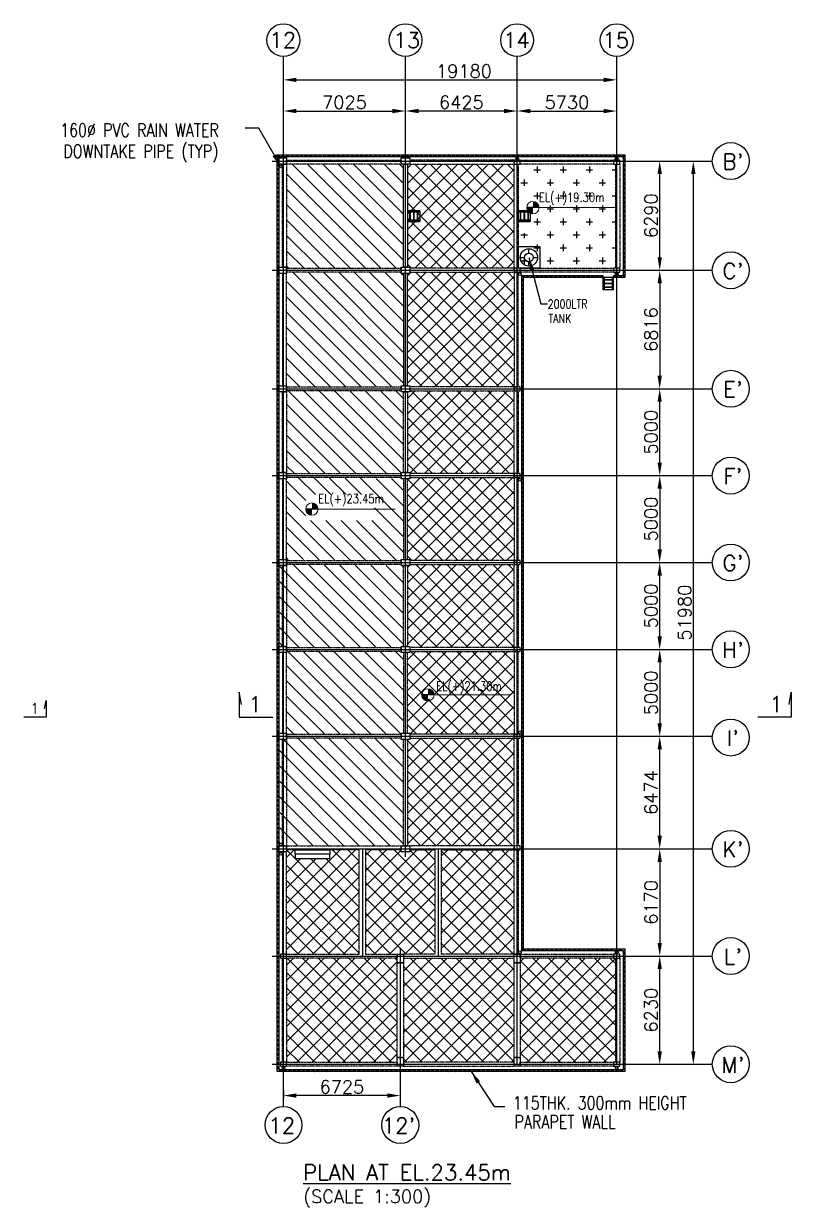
# Model space of a CAD drawing. Header units: millimetres. Extents: x -7644 to 230040, y 17031 to 222323.
# Drawn here: x 185855 to 230040, y 149350 to 217466 of the extents above; entities that cross this region are included whole.
import ezdxf
from ezdxf.enums import TextEntityAlignment as Align

# ---------------------------------------------------------------- set-up
doc = ezdxf.new("R2010")
doc.units = ezdxf.units.MM
doc.header["$LTSCALE"] = 4
doc.header["$MEASUREMENT"] = 0
doc.header["$PDMODE"] = 34
doc.linetypes.add('CENTER', pattern=[2, 1.25, -0.25, 0.25, -0.25])
doc.linetypes.add('HIDDEN', pattern=[0.375, 0.25, -0.125])
doc.layers.add('C - E - Text 2.5', color=3, linetype='CENTER', lineweight=35)
doc.layers.add('Object', color=7, linetype='Continuous', lineweight=0)
for name, color, linetype in [('COLUMN (NEW)', 7, 'HIDDEN'), ('DIM', 8, 'Continuous'), ('GD NAME', 6, 'CENTER'), ('GRID', 8, 'CENTER'), ('HATCH', 253, 'Continuous'), ('ladder', 252, 'Continuous'), ('PIPE', 3, 'Continuous'), ('RCC WALL', 7, 'Continuous'), ('TANK', 253, 'Continuous'), ('txt-1', 7, 'Continuous'), ('txt-2', 7, 'Continuous')]:
    doc.layers.add(name, color=color, linetype=linetype)
doc.styles.add('Mano', font='romand.shx', dxfattribs={"height": 3})
doc.styles.add('ROMANS', font='ROMANS')
doc.dimstyles.new('1-75N', dxfattribs={"dimscale": 75, "dimtxt": 5, "dimasz": 5, "dimexe": 1.25, "dimexo": 1.25, "dimgap": 1.25, "dimtad": 1, "dimdec": 0, "dimdsep": 46, "dimtxsty": 'ROMANS', "dimcen": 1, "dimclrd": 8, "dimclre": 8, "dimclrt": 5, "dimadec": 0, "dimazin": 0, "dimtfac": 1, "dimtdec": 0, "dimtmove": 0, "dimatfit": 3, "dimfxl": 1, "dimarcsym": 0})
pattern_1 = [(315, (-26835.3, 0), (441.9417, 441.9417), []), (45, (-26835.3, 0), (-441.9417, 441.9417), [])]

# ---------------------------------------------------------------- blocks, each defined once
blk = doc.blocks.new('*D175')
at = {"layer": 'DEFPOINTS', "color": 0, "transparency": 16777216}
for p in [(200808, 212015), (207833, 212439), (207833, 212015, 0)]:
    blk.add_point(p, dxfattribs=at)
at = {"layer": 'DIM', "color": 8, "lineweight": -2, "transparency": 16777216}
for p, q in [((200808, 212140), (200808, 212564)), ((207833, 212140), (207833, 212564)), ((201558, 212439), (207083, 212439))]:
    blk.add_line(p, q, dxfattribs=at)
at = {"layer": 'DIM', "color": 8, "transparency": 16777216}
for points in [[(201558, 212564), (201558, 212314), (200808, 212439)], [(207083, 212564), (207083, 212314), (207833, 212439)]]:
    blk.add_solid(points, dxfattribs=at)
at = {"layer": 'DIM', "color": 5, "transparency": 16777216, "insert": (204321, 212939), "char_height": 750, "attachment_point": 5, "style": 'ROMANS'}
blk.add_mtext('7025', dxfattribs=at)
blk = doc.blocks.new('*D176')
at = {"layer": 'DEFPOINTS', "color": 0, "transparency": 16777216}
for p in [(207833, 212439), (207833, 212015, 0), (214258, 212015)]:
    blk.add_point(p, dxfattribs=at)
at = {"layer": 'DIM', "color": 8, "lineweight": -2, "transparency": 16777216}
for p, q in [((207833, 212140), (207833, 212564)), ((214258, 212140), (214258, 212564)), ((213508, 212439), (208583, 212439))]:
    blk.add_line(p, q, dxfattribs=at)
at = {"layer": 'DIM', "color": 8, "transparency": 16777216}
for points in [[(208583, 212564), (208583, 212314), (207833, 212439)], [(213508, 212564), (213508, 212314), (214258, 212439)]]:
    blk.add_solid(points, dxfattribs=at)
at = {"layer": 'DIM', "color": 5, "transparency": 16777216, "insert": (211046, 212939), "char_height": 750, "attachment_point": 5, "style": 'ROMANS'}
blk.add_mtext('6425', dxfattribs=at)
blk = doc.blocks.new('*D177')
at = {"layer": 'DEFPOINTS', "color": 0, "transparency": 16777216}
for p in [(219988, 214233), (200808, 212953), (219988, 213006)]:
    blk.add_point(p, dxfattribs=at)
at = {"layer": 'DIM', "color": 8, "lineweight": -2, "transparency": 16777216}
for p, q in [((200808, 213078), (200808, 214358)), ((201558, 214233), (219238, 214233)), ((219988, 213131), (219988, 214358))]:
    blk.add_line(p, q, dxfattribs=at)
at = {"layer": 'DIM', "color": 8, "transparency": 16777216}
for points in [[(201558, 214358), (201558, 214108), (200808, 214233)], [(219238, 214358), (219238, 214108), (219988, 214233)]]:
    blk.add_solid(points, dxfattribs=at)
at = {"layer": 'DIM', "color": 5, "transparency": 16777216, "insert": (211198, 214733), "char_height": 750, "attachment_point": 5, "style": 'ROMANS'}
blk.add_mtext('19180', dxfattribs=at)
blk = doc.blocks.new('*D178')
at = {"layer": 'DEFPOINTS', "color": 0, "transparency": 16777216}
for p in [(221872, 176457, 0), (222464, 176457), (221872, 169982, 0)]:
    blk.add_point(p, dxfattribs=at)
at = {"layer": 'DIM', "color": 8, "lineweight": -2, "transparency": 16777216}
for p, q in [((221997, 176457), (222589, 176457)), ((222464, 170732), (222464, 175707)), ((221997, 169982), (222589, 169982))]:
    blk.add_line(p, q, dxfattribs=at)
at = {"layer": 'DIM', "color": 8, "transparency": 16777216}
for points in [[(222339, 175707), (222589, 175707), (222464, 176457)], [(222339, 170732), (222589, 170732), (222464, 169982)]]:
    blk.add_solid(points, dxfattribs=at)
at = {"layer": 'DIM', "color": 5, "transparency": 16777216, "insert": (221964, 173220), "char_height": 750, "attachment_point": 5, "rotation": 90, "style": 'ROMANS'}
blk.add_mtext('6474', dxfattribs=at)
blk = doc.blocks.new('*D179')
at = {"layer": 'DEFPOINTS', "color": 0, "transparency": 16777216}
for p in [(221872, 181457, 0), (221872, 176457, 0), (222464, 176457)]:
    blk.add_point(p, dxfattribs=at)
at = {"layer": 'DIM', "color": 8, "lineweight": -2, "transparency": 16777216}
for p, q in [((221997, 181457), (222589, 181457)), ((222464, 180707), (222464, 177207)), ((221997, 176457), (222589, 176457))]:
    blk.add_line(p, q, dxfattribs=at)
at = {"layer": 'DIM', "color": 8, "transparency": 16777216}
for points in [[(222339, 180707), (222589, 180707), (222464, 181457)], [(222339, 177207), (222589, 177207), (222464, 176457)]]:
    blk.add_solid(points, dxfattribs=at)
at = {"layer": 'DIM', "color": 5, "transparency": 16777216, "insert": (221964, 178957), "char_height": 750, "attachment_point": 5, "rotation": 90, "style": 'ROMANS'}
blk.add_mtext('5000', dxfattribs=at)
blk = doc.blocks.new('*D180')
at = {"layer": 'DEFPOINTS', "color": 0, "transparency": 16777216}
for p in [(221872, 186457, 0), (222464, 186457), (221872, 181457, 0)]:
    blk.add_point(p, dxfattribs=at)
at = {"layer": 'DIM', "color": 8, "lineweight": -2, "transparency": 16777216}
for p, q in [((221997, 186457), (222589, 186457)), ((222464, 182207), (222464, 185707)), ((221997, 181457), (222589, 181457))]:
    blk.add_line(p, q, dxfattribs=at)
at = {"layer": 'DIM', "color": 8, "transparency": 16777216}
for points in [[(222339, 185707), (222589, 185707), (222464, 186457)], [(222339, 182207), (222589, 182207), (222464, 181457)]]:
    blk.add_solid(points, dxfattribs=at)
at = {"layer": 'DIM', "color": 5, "transparency": 16777216, "insert": (221964, 183957), "char_height": 750, "attachment_point": 5, "rotation": 90, "style": 'ROMANS'}
blk.add_mtext('5000', dxfattribs=at)
blk = doc.blocks.new('*D181')
at = {"layer": 'DEFPOINTS', "color": 0, "transparency": 16777216}
for p in [(221872, 191457, 0), (221872, 186457, 0), (222464, 186457)]:
    blk.add_point(p, dxfattribs=at)
at = {"layer": 'DIM', "color": 8, "lineweight": -2, "transparency": 16777216}
for p, q in [((221997, 191457), (222589, 191457)), ((222464, 190707), (222464, 187207)), ((221997, 186457), (222589, 186457))]:
    blk.add_line(p, q, dxfattribs=at)
at = {"layer": 'DIM', "color": 8, "transparency": 16777216}
for points in [[(222339, 190707), (222589, 190707), (222464, 191457)], [(222339, 187207), (222589, 187207), (222464, 186457)]]:
    blk.add_solid(points, dxfattribs=at)
at = {"layer": 'DIM', "color": 5, "transparency": 16777216, "insert": (221964, 188957), "char_height": 750, "attachment_point": 5, "rotation": 90, "style": 'ROMANS'}
blk.add_mtext('5000', dxfattribs=at)
blk = doc.blocks.new('*D182')
at = {"layer": 'DEFPOINTS', "color": 0, "transparency": 16777216}
for p in [(221872, 196457, 0), (222464, 196457), (221872, 191457, 0)]:
    blk.add_point(p, dxfattribs=at)
at = {"layer": 'DIM', "color": 8, "lineweight": -2, "transparency": 16777216}
for p, q in [((221997, 196457), (222589, 196457)), ((222464, 192207), (222464, 195707)), ((221997, 191457), (222589, 191457))]:
    blk.add_line(p, q, dxfattribs=at)
at = {"layer": 'DIM', "color": 8, "transparency": 16777216}
for points in [[(222339, 195707), (222589, 195707), (222464, 196457)], [(222339, 192207), (222589, 192207), (222464, 191457)]]:
    blk.add_solid(points, dxfattribs=at)
at = {"layer": 'DIM', "color": 5, "transparency": 16777216, "insert": (221964, 193957), "char_height": 750, "attachment_point": 5, "rotation": 90, "style": 'ROMANS'}
blk.add_mtext('5000', dxfattribs=at)
blk = doc.blocks.new('*D183')
at = {"layer": 'DEFPOINTS', "color": 0, "transparency": 16777216}
for p in [(221872, 203272, 0), (221872, 196457, 0), (222464, 196457)]:
    blk.add_point(p, dxfattribs=at)
at = {"layer": 'DIM', "color": 8, "lineweight": -2, "transparency": 16777216}
for p, q in [((221997, 203272), (222589, 203272)), ((222464, 202522), (222464, 197207)), ((221997, 196457), (222589, 196457))]:
    blk.add_line(p, q, dxfattribs=at)
at = {"layer": 'DIM', "color": 8, "transparency": 16777216}
for points in [[(222339, 202522), (222589, 202522), (222464, 203272)], [(222339, 197207), (222589, 197207), (222464, 196457)]]:
    blk.add_solid(points, dxfattribs=at)
at = {"layer": 'DIM', "color": 5, "transparency": 16777216, "insert": (221964, 199865), "char_height": 750, "attachment_point": 5, "rotation": 90, "style": 'ROMANS'}
blk.add_mtext('6816', dxfattribs=at)
blk = doc.blocks.new('*D184')
at = {"layer": 'DEFPOINTS', "color": 0, "transparency": 16777216}
for p in [(221872, 209562, 0), (222464, 209562), (221872, 203272, 0)]:
    blk.add_point(p, dxfattribs=at)
at = {"layer": 'DIM', "color": 8, "lineweight": -2, "transparency": 16777216}
for p, q in [((221997, 209562), (222589, 209562)), ((222464, 204022), (222464, 208812)), ((221997, 203272), (222589, 203272))]:
    blk.add_line(p, q, dxfattribs=at)
at = {"layer": 'DIM', "color": 8, "transparency": 16777216}
for points in [[(222339, 208812), (222589, 208812), (222464, 209562)], [(222339, 204022), (222589, 204022), (222464, 203272)]]:
    blk.add_solid(points, dxfattribs=at)
at = {"layer": 'DIM', "color": 5, "transparency": 16777216, "insert": (221964, 206417), "char_height": 750, "attachment_point": 5, "rotation": 90, "style": 'ROMANS'}
blk.add_mtext('6290', dxfattribs=at)
blk = doc.blocks.new('*D185')
at = {"layer": 'DEFPOINTS', "color": 0, "transparency": 16777216}
for p in [(223966, 209562, 0), (224400, 209562), (223966, 157582, 0)]:
    blk.add_point(p, dxfattribs=at)
at = {"layer": 'DIM', "color": 8, "lineweight": -2, "transparency": 16777216}
for p, q in [((224091, 209562), (224525, 209562)), ((224400, 158332), (224400, 208812)), ((224091, 157582), (224525, 157582))]:
    blk.add_line(p, q, dxfattribs=at)
at = {"layer": 'DIM', "color": 8, "transparency": 16777216}
for points in [[(224275, 208812), (224525, 208812), (224400, 209562)], [(224275, 158332), (224525, 158332), (224400, 157582)]]:
    blk.add_solid(points, dxfattribs=at)
at = {"layer": 'DIM', "color": 5, "transparency": 16777216, "insert": (223900, 183572), "char_height": 750, "attachment_point": 5, "rotation": 90, "style": 'ROMANS'}
blk.add_mtext('51980', dxfattribs=at)
blk = doc.blocks.new('*D186')
at = {"layer": 'DEFPOINTS', "color": 0, "transparency": 16777216}
for p in [(221872, 169982, 0), (221872, 163812, 0), (222464, 163812)]:
    blk.add_point(p, dxfattribs=at)
at = {"layer": 'DIM', "color": 8, "lineweight": -2, "transparency": 16777216}
for p, q in [((221997, 169982), (222589, 169982)), ((222464, 169232), (222464, 164562)), ((221997, 163812), (222589, 163812))]:
    blk.add_line(p, q, dxfattribs=at)
at = {"layer": 'DIM', "color": 8, "transparency": 16777216}
for points in [[(222339, 169232), (222589, 169232), (222464, 169982)], [(222339, 164562), (222589, 164562), (222464, 163812)]]:
    blk.add_solid(points, dxfattribs=at)
at = {"layer": 'DIM', "color": 5, "transparency": 16777216, "insert": (221964, 166897), "char_height": 750, "attachment_point": 5, "rotation": 90, "style": 'ROMANS'}
blk.add_mtext('6170', dxfattribs=at)
blk = doc.blocks.new('*D187')
at = {"layer": 'DEFPOINTS', "color": 0, "transparency": 16777216}
for p in [(221872, 163812, 0), (222464, 163812), (221872, 157582, 0)]:
    blk.add_point(p, dxfattribs=at)
at = {"layer": 'DIM', "color": 8, "lineweight": -2, "transparency": 16777216}
for p, q in [((221997, 163812), (222589, 163812)), ((222464, 158332), (222464, 163062)), ((221997, 157582), (222589, 157582))]:
    blk.add_line(p, q, dxfattribs=at)
at = {"layer": 'DIM', "color": 8, "transparency": 16777216}
for points in [[(222339, 163062), (222589, 163062), (222464, 163812)], [(222339, 158332), (222589, 158332), (222464, 157582)]]:
    blk.add_solid(points, dxfattribs=at)
at = {"layer": 'DIM', "color": 5, "transparency": 16777216, "insert": (221964, 160697), "char_height": 750, "attachment_point": 5, "rotation": 90, "style": 'ROMANS'}
blk.add_mtext('6230', dxfattribs=at)
blk = doc.blocks.new('*D188')
at = {"layer": 'DEFPOINTS', "color": 0, "transparency": 16777216}
for p in [(214258, 212015), (219988, 212439), (219988, 212015)]:
    blk.add_point(p, dxfattribs=at)
at = {"layer": 'DIM', "color": 8, "lineweight": -2, "transparency": 16777216}
for p, q in [((214258, 212140), (214258, 212564)), ((219988, 212140), (219988, 212564)), ((215008, 212439), (219238, 212439))]:
    blk.add_line(p, q, dxfattribs=at)
at = {"layer": 'DIM', "color": 8, "transparency": 16777216}
for points in [[(215008, 212564), (215008, 212314), (214258, 212439)], [(219238, 212564), (219238, 212314), (219988, 212439)]]:
    blk.add_solid(points, dxfattribs=at)
at = {"layer": 'DIM', "color": 5, "transparency": 16777216, "insert": (217123, 212939), "char_height": 750, "attachment_point": 5, "style": 'ROMANS'}
blk.add_mtext('5730', dxfattribs=at)
blk = doc.blocks.new('A$C472B03D5')
at = {"layer": 'DIM'}
h = blk.add_hatch(color=1, dxfattribs=at)
h.dxf.hatch_style = 1
h.paths.add_polyline_path([(0, 0), (-238, 0), (-238, -238, 0.414214)])
h.paths.add_polyline_path([(-238, 0), (-238, 238, 0.414214), (-476, 0)])
at = {"layer": 'DIM', "color": 1}
blk.add_line((0, 0), (-476, 0), dxfattribs=at)
at = {"layer": 'Object'}
blk.add_lwpolyline([(0, 0), (2950, 0)], dxfattribs=at)
blk.add_circle((-238, 0), 238, dxfattribs=at)
blk = doc.blocks.new('*D189')
at = {"layer": 'DEFPOINTS', "color": 0, "transparency": 16777216}
for p in [(200808, 156210), (207533, 156210, 0), (200808, 155782)]:
    blk.add_point(p, dxfattribs=at)
at = {"layer": 'DIM', "color": 8, "lineweight": -2, "transparency": 16777216}
for p, q in [((200808, 156085), (200808, 155657)), ((207533, 156085), (207533, 155657)), ((206783, 155782), (201558, 155782))]:
    blk.add_line(p, q, dxfattribs=at)
at = {"layer": 'DIM', "color": 8, "transparency": 16777216}
for points in [[(201558, 155907), (201558, 155657), (200808, 155782)], [(206783, 155907), (206783, 155657), (207533, 155782)]]:
    blk.add_solid(points, dxfattribs=at)
at = {"layer": 'DIM', "color": 5, "transparency": 16777216, "insert": (204171, 156282), "char_height": 750, "attachment_point": 5, "style": 'ROMANS'}
blk.add_mtext('6725', dxfattribs=at)
blk = doc.blocks.new('A$C1947352C')
at = {"layer": 'TANK'}
for points in [[(-1000, 0), (-500, 0)], [(0, 500), (0, 1000)], [(500, 0), (1000, 0)], [(0, -1000), (0, -500)]]:
    blk.add_lwpolyline(points, dxfattribs=at)
for radius in [1000, 500]:
    blk.add_circle((0, 0), radius, dxfattribs=at)
blk = doc.blocks.new('A$C22AD48E8')
at = {"layer": 'GRID'}
blk.add_lwpolyline([(0, -300), (700, -300)], dxfattribs=at)
at = {"layer": 'ladder'}
for p, q in [((124, 300), (124, -300)), ((144, 300), (144, -300)), ((340, 300), (340, -300)), ((360, 300), (360, -300)), ((557, 300), (557, -300)), ((577, 300), (577, -300))]:
    blk.add_line(p, q, dxfattribs=at)
for points in [[(700, 300), (0, 300)], [(0, 300), (0, -300)], [(340, 235), (0, 235)], [(557, 235), (360, 235)], [(700, 235), (577, 235)], [(700, 300), (700, -300)], [(340, -235), (0, -235)], [(700, -300), (0, -300)], [(557, -235), (360, -235)], [(700, -235), (577, -235)]]:
    blk.add_lwpolyline(points, dxfattribs=at)

msp = doc.modelspace()

# ---------------------------------------------------------------- hatches: boundary and pattern name
at = {"layer": 'HATCH'}
h = msp.add_hatch(dxfattribs=at)
h.set_pattern_fill('ANSI32', color=256, scale=500, angle=-90, style=0)
h.set_pattern_definition([(315, (-26835.3, 0), (132.58252, 132.58252), []), (315, (-26835.3, -88.39), (132.58252, 132.58252), [])])
h.paths.add_polyline_path([(219213, 202857.3), (219213, 202957.3), (214513, 202957.3), (214513, 164127.3), (220363, 164127.3), (220363, 157267.3), (200553, 157267.3), (200553, 209817.3), (220363, 209817.3), (220363, 202957.3), (219813, 202957.3), (219813, 202857.3), (220463, 202857.3), (220463, 209917.3), (200453, 209917.3), (200453, 157167.3), (220463, 157167.3), (220463, 164227.3), (214613, 164227.3), (214613, 202857.3)])
h = msp.add_hatch(dxfattribs=at)
h.set_pattern_fill('ANSI31', color=256, scale=5000, angle=-90)
h.set_pattern_definition([(315, (-26835.3, 0), (441.9417, 441.9417), [])])
h.paths.add_polyline_path([(207718, 176281.8), (207583, 176281.8), (207583, 176341.8), (200983, 176341.8), (200983, 176281.8), (200553, 176281.8), (200573, 170234.1, -2.0004891), (200675.4, 170157.3), (200983, 170157.3), (207583, 170157.3), (207718, 170157.3)])
h.paths.add_polyline_path([(207718, 181281.8), (207583, 181281.8), (207583, 181341.8), (200983, 181341.8), (200983, 176631.8), (200983, 176631.8), (200983, 176571.8), (207583, 176571.8), (207583, 176631.8), (207718, 176631.8)])
h.paths.add_polyline_path([(207718, 186281.8), (207583, 186281.8), (200983, 186341.8), (200983, 186281.8), (200553, 186281.8), (200553, 181631.8), (200983, 181631.8), (200983, 181571.8), (207583, 181571.8), (207583, 181631.8), (207718, 181631.8)])
h.paths.add_polyline_path([(207718, 196281.8), (207583, 196281.8), (207583, 196341.8), (200983, 196341.8), (200983, 191571.8), (207583, 191571.8), (207583, 191631.8), (207718, 191631.8)])
h.paths.add_polyline_path([(207718, 203097.3), (207583, 203097.3), (207583, 203157.3), (200983, 203157.3), (200983, 196571.8), (207583, 196571.8), (207583, 196631.8), (207718, 196631.8)])
h.paths.add_polyline_path([(207718, 209387.3), (207583, 209387.3), (207583, 209387.3), (200983, 209387.3), (200983, 203387.3), (207583, 203387.3), (207583, 203447.3), (207718, 203447.3)])
h.paths.add_polyline_path([(206048.2, 190363.1), (206048.2, 188881.7), (202090.7, 188881.7), (202090.7, 190363.1)])
h.paths.add_polyline_path([(207718, 191281.8), (207583, 191281.8), (200983, 191341.8), (200983, 186631.8), (207583, 186571.8), (207583, 186631.8), (207718, 186631.8)])
h = msp.add_hatch(dxfattribs=at)
h.set_pattern_fill('ANSI37', color=256, scale=5000, angle=-90)
h.set_pattern_definition(pattern_1)
h.paths.add_polyline_path([(207948, 209387.3), (214083, 209387.3), (214083, 203387.3), (207948, 203387.3)])
h = msp.add_hatch(dxfattribs=at)
h.set_pattern_fill('CROSS', color=256, scale=3000, angle=-90)
h.set_pattern_definition([(270, (-26835.3, 0), (750, -750), [375, -1125]), (0, (-27022.8, -187.5), (750, 750), [375, -1125])])
h.paths.add_polyline_path([(219813, 203387.3), (219933, 203387.3), (219933, 209387.3), (219813, 209387.3), (214433, 209387.3), (214433, 209387.3), (214313, 209387.3), (214313, 207417.3), (214563, 207417.3), (214813, 207417.3), (214813, 205417.3), (214563, 205417.3), (214313, 205417.3), (214313, 203387.3), (214433, 203387.3)])
h.paths.add_polyline_path([(215871.6, 206880.1, -1), (215395.7, 206880.1, -1)], flags=16)
h.paths.add_polyline_path([(215783.1, 206849.3), (218756.4, 206849.3), (218756.4, 207649.3), (215783.1, 207649.3)], flags=24)
h = msp.add_hatch(dxfattribs=at)
h.set_pattern_fill('ANSI37', color=256, scale=5000, angle=-90)
h.set_pattern_definition(pattern_1)
h.paths.add_polyline_path([(214083, 203157.3), (208083, 203157.3), (208083, 203097.3), (207948, 203097.3), (207948, 196631.8), (208083, 196631.8), (208083, 196571.8), (214083, 196571.8)])
h.paths.add_polyline_path([(214083, 196341.8), (208083, 196341.8), (208083, 196281.8), (207948, 196281.8), (207948, 191631.8), (208083, 191631.8), (208083, 191571.8), (214083, 191571.8)])
h.paths.add_polyline_path([(214083, 191341.8), (208083, 191341.8), (208083, 191281.8), (207948, 191281.8), (207948, 186631.8), (208083, 186631.8), (208083, 186571.8), (214083, 186571.8)])
h.paths.add_polyline_path([(214083, 186341.8), (208083, 186341.8), (208083, 186281.8), (207948, 186281.8), (207948, 181631.8), (208083, 181631.8), (208083, 181571.8), (214083, 181571.8)])
h.paths.add_polyline_path([(214083, 181341.8), (208083, 181341.8), (208083, 181281.8), (207948, 181281.8), (207948, 176631.8), (208083, 176631.8), (208083, 176571.8), (214083, 176571.8)])
h.paths.add_polyline_path([(209476.7, 178837.8, -1), (209000.7, 178837.8, -1)], flags=16)
h.paths.add_polyline_path([(214083, 176341.8), (208083, 176341.8), (208083, 176281.8), (207948, 176281.8), (207948, 170157.3), (208083, 170157.3), (214083, 170157.3)])
h.paths.add_polyline_path([(214083, 169927.3), (209891.4, 169927.3), (209891.4, 163927.3), (214083, 163927.3)])
h.paths.add_polyline_path([(209541.4, 169927.3), (208083, 169927.3), (208083, 169807.3), (207583, 169807.3), (207583, 169927.3), (205524.7, 169927.3), (205524.7, 163927.3), (207358, 163927.3), (207708, 163927.3), (209541.4, 163927.3)])
h.paths.add_polyline_path([(205174.7, 169927.3), (203483, 169927.3), (203483, 169677.3), (203483, 169427.3), (201483, 169427.3), (201483, 169677.3), (201483, 169927.3), (200983, 169927.3), (200983, 169807.3), (200983, 163927.3), (205174.7, 163927.3)])
h.paths.add_polyline_path([(207358, 163427.3), (207358, 163697.3), (200983, 163697.3), (200983, 157697.3), (207358, 157697.3), (207358, 157967.3)])
h.paths.add_polyline_path([(214083, 163427.3), (214083, 163697.3), (207708, 163697.3), (207708, 163427.3), (207708, 157967.3), (207708, 157697.3), (214083, 157697.3), (214083, 157967.3)])
h.paths.add_polyline_path([(219933, 163697.3), (219813, 163697.3), (214433, 163697.3), (214433, 163427.3), (214433, 157967.3), (214433, 157697.3), (219813, 157697.3), (219933, 157697.3)])
h.paths.add_polyline_path([(209478.4, 178748.2), (212451.7, 178748.2), (212451.7, 179548.2), (209478.4, 179548.2)], flags=24)

# ---------------------------------------------------------------- linework, layer by layer
at = {"layer": 'COLUMN (NEW)', "ltscale": 20}
for points in [[(200983, 209737.3), (200983, 209387.3), (200483, 209387.3), (200483, 209737.3)], [(214433, 209387.3), (214433, 209617.3), (214083, 209617.3), (214083, 209387.3)], [(219813, 209617.3), (219813, 209387.3), (220163, 209387.3), (220163, 209617.3)], [(214433, 203157.3), (214433, 203387.3), (214083, 203387.3), (214083, 203157.3)], [(219813, 203387.3), (219813, 203157.3), (220163, 203157.3), (220163, 203387.3)], [(200983, 196631.8), (200983, 196281.8), (200483, 196281.8), (200483, 196631.8)], [(214433, 196341.8), (214433, 196571.8), (214083, 196571.8), (214083, 196341.8)], [(200983, 191631.8), (200983, 191281.8), (200483, 191281.8), (200483, 191631.8)], [(214433, 191341.8), (214433, 191571.8), (214083, 191571.8), (214083, 191341.8)], [(200983, 186631.8), (200983, 186281.8), (200483, 186281.8), (200483, 186631.8)], [(214433, 186341.8), (214433, 186571.8), (214083, 186571.8), (214083, 186341.8)], [(200983, 181631.8), (200983, 181281.8), (200483, 181281.8), (200483, 181631.8)], [(214433, 181341.8), (214433, 181571.8), (214083, 181571.8), (214083, 181341.8)], [(200983, 176631.8), (200983, 176281.8), (200483, 176281.8), (200483, 176631.8)], [(214433, 176341.8), (214433, 176571.8), (214083, 176571.8), (214083, 176341.8)], [(200983, 170157.3), (200983, 169807.3), (200483, 169807.3), (200483, 170157.3)], [(214433, 169927.3), (214433, 170157.3), (214083, 170157.3), (214083, 169927.3)], [(207358, 163927.3), (207708, 163927.3), (207708, 163427.3), (207358, 163427.3)], [(219813, 163927.3), (219813, 163697.3), (220163, 163697.3), (220163, 163927.3)], [(207358, 157967.3), (207708, 157967.3), (207708, 157467.3), (207358, 157467.3)], [(219813, 157697.3), (219813, 157467.3), (220163, 157467.3), (220163, 157697.3)]]:
    msp.add_lwpolyline(points, close=True, dxfattribs=at)
at = {"layer": 'COLUMN (NEW)', "ltscale": 20, "elevation": 0}
for points in [[(208083, 209737.3), (208083, 209387.3), (207583, 209387.3), (207583, 209737.3)], [(207948, 203447.3), (207718, 203447.3), (207718, 209387.3), (207948, 209387.3)], [(200983, 203447.3), (200983, 203097.3), (200483, 203097.3), (200483, 203447.3)], [(208083, 203447.3), (208083, 203097.3), (207583, 203097.3), (207583, 203447.3)], [(207948, 203097.3), (207718, 203097.3), (207718, 196631.8), (207948, 196631.8)], [(208083, 196631.8), (208083, 196281.8), (207583, 196281.8), (207583, 196631.8)], [(208083, 191631.8), (208083, 191281.8), (207583, 191281.8), (207583, 191631.8)], [(208083, 186631.8), (208083, 186281.8), (207583, 186281.8), (207583, 186631.8)], [(208083, 181631.8), (208083, 181281.8), (207583, 181281.8), (207583, 181631.8)], [(208083, 176631.8), (208083, 176281.8), (207583, 176281.8), (207583, 176631.8)], [(208083, 170157.3), (208083, 169807.3), (207583, 169807.3), (207583, 170157.3)], [(200633, 163927.3), (200633, 163697.3), (200983, 163697.3), (200983, 163927.3)], [(214083, 163927.3), (214433, 163927.3), (214433, 163427.3), (214083, 163427.3)], [(200633, 157697.3), (200633, 157467.3), (200983, 157467.3), (200983, 157697.3)], [(214083, 157967.3), (214433, 157967.3), (214433, 157467.3), (214083, 157467.3)]]:
    msp.add_lwpolyline(points, close=True, dxfattribs=at)
at = {"layer": 'GRID'}
for points in [[(200808, 155149.9), (200808, 215571.6)], [(207833, 169520.4), (207833, 215571.6)], [(214258, 157628), (214258, 215571.6)], [(219988, 157628), (219988, 215571.6)], [(200149, 209562.3), (225493, 209562.3)], [(200149, 203272.3), (225493, 203272.3)], [(200149, 196456.8), (225493, 196456.8)], [(200149, 191456.8), (225493, 191456.8)], [(200149, 186456.8), (225493, 186456.8)], [(200149, 181456.8), (225493, 181456.8)], [(200149, 176456.8), (225493, 176456.8)], [(200149, 169982.3), (225493, 169982.3)], [(205349.7, 169982.3), (205349.7, 163812.3)], [(209716.4, 169982.3), (209716.4, 163812.3)], [(207533, 164253.3), (207533, 155149.9)]]:
    msp.add_lwpolyline(points, dxfattribs=at)
at = {"layer": 'GRID', "elevation": 0}
for points in [[(200149, 163812.3), (225493, 163812.3)], [(200149, 157582.3), (225493, 157582.3)]]:
    msp.add_lwpolyline(points, dxfattribs=at)
at = {"layer": 'HATCH', "color": 252, "elevation": 0}
for points in [[(203483, 169927.3), (203483, 169677.3), (201483, 169677.3), (201483, 169927.3)], [(203483, 169427.3), (203483, 169677.3), (201483, 169677.3), (201483, 169427.3)]]:
    msp.add_lwpolyline(points, close=True, dxfattribs=at)
at = {"layer": 'PIPE', "color": 5}
for centre in [(214258, 209717.3), (219988, 209717.3, 0), (200653, 209246.7, 0), (214413, 203057.3), (219988, 203057.3, 0), (214413, 191222.5), (214413, 176693.2), (200653, 170234.1, 0), (200653, 169687.3, 0), (214413, 164036.2, 0), (219988, 164027.3, 0), (200808, 157367.3, 0), (219988, 157367.3, 0)]:
    msp.add_circle(centre, 80, dxfattribs=at)
at = {"layer": 'RCC WALL', "elevation": 0}
for points in [[(214613, 202857.3), (214613, 164227.3), (220463, 164227.3), (220463, 157167.3), (200453, 157167.3), (200453, 209917.3), (220463, 209917.3), (220463, 202857.3), (219813, 202857.3)], [(219213, 202957.3), (214513, 202957.3), (214513, 164127.3), (220363, 164127.3), (220363, 157267.3), (200553, 157267.3), (200553, 209817.3), (220363, 209817.3), (220363, 202957.3), (219813, 202957.3)], [(219213, 202857.3), (214613, 202857.3)], [(219213, 202857.3), (219213, 202957.3)], [(219813, 202857.3), (219813, 202957.3)]]:
    msp.add_lwpolyline(points, dxfattribs=at)
at = {"layer": 'RCC WALL', "linetype": 'HIDDEN', "elevation": 0}
for points in [[(200983, 203447.3), (200753, 203447.3), (200753, 209387.3), (200983, 209387.3)], [(208083, 209617.3), (208083, 209387.3), (214083, 209387.3), (214083, 209617.3)], [(219813, 209617.3), (219813, 209387.3), (214433, 209387.3), (214433, 209617.3)], [(200983, 203097.3), (200753, 203097.3), (200753, 196631.8), (200983, 196631.8)], [(219813, 203387.3), (219813, 203157.3), (214433, 203157.3), (214433, 203387.3)], [(200983, 191631.8), (200753, 191631.8), (200753, 196281.8), (200983, 196281.8)], [(207948, 191631.8), (207718, 191631.8), (207718, 196281.8), (207948, 196281.8)], [(200983, 191281.8), (200753, 191281.8), (200753, 186631.8), (200983, 186631.8)], [(207948, 191281.8), (207718, 191281.8), (207718, 186631.8), (207948, 186631.8)], [(200983, 181631.8), (200753, 181631.8), (200753, 186281.8), (200983, 186281.8)], [(207948, 181631.8), (207718, 181631.8), (207718, 186281.8), (207948, 186281.8)], [(200983, 181281.8), (200753, 181281.8), (200753, 176631.8), (200983, 176631.8)], [(207948, 181281.8), (207718, 181281.8), (207718, 176631.8), (207948, 176631.8)], [(200983, 170157.3), (200753, 170157.3), (200753, 176281.8), (200983, 176281.8)], [(207948, 170157.3), (207718, 170157.3), (207718, 176281.8), (207948, 176281.8)], [(200983, 169807.3), (200753, 169807.3), (200753, 163927.3), (200983, 163927.3)], [(200983, 157697.3), (200753, 157697.3), (200753, 163697.3), (200983, 163697.3)], [(219813, 163927.3), (219813, 163697.3), (214433, 163697.3), (214433, 163927.3)], [(214433, 157967.3), (214083, 157967.3), (214083, 163427.3), (214433, 163427.3)], [(207358, 157697.3), (207358, 157467.3), (200983, 157467.3), (200983, 157697.3)], [(207708, 157697.3), (207708, 157467.3), (214083, 157467.3), (214083, 157697.3)], [(219813, 157697.3), (219813, 157467.3), (214433, 157467.3), (214433, 157697.3)]]:
    msp.add_lwpolyline(points, close=True, dxfattribs=at)
at = {"layer": 'RCC WALL', "linetype": 'HIDDEN'}
for points in [[(207583, 209617.3), (207583, 209387.3), (200983, 209387.3), (200983, 209617.3)], [(214313, 203387.3), (214083, 203387.3), (214083, 209387.3), (214313, 209387.3)], [(220163, 203387.3), (219933, 203387.3), (219933, 209387.3), (220163, 209387.3)], [(207583, 203387.3), (207583, 203157.3), (200983, 203157.3), (200983, 203387.3)], [(208083, 203387.3), (208083, 203157.3), (214083, 203157.3), (214083, 203387.3)], [(214313, 203157.3), (214083, 203157.3), (214083, 196571.8), (214313, 196571.8)], [(207583, 196571.8), (207583, 196341.8), (200983, 196341.8), (200983, 196571.8)], [(208083, 196571.8), (208083, 196341.8), (214083, 196341.8), (214083, 196571.8)], [(214313, 191571.8), (214083, 191571.8), (214083, 196341.8), (214313, 196341.8)], [(207583, 191571.8), (207583, 191341.8), (200983, 191341.8), (200983, 191571.8)], [(208083, 191571.8), (208083, 191341.8), (214083, 191341.8), (214083, 191571.8)], [(214313, 191341.8), (214083, 191341.8), (214083, 186571.8), (214313, 186571.8)], [(207583, 186571.8), (207583, 186341.8), (200983, 186341.8), (200983, 186571.8)], [(208083, 186571.8), (208083, 186341.8), (214083, 186341.8), (214083, 186571.8)], [(214313, 181571.8), (214083, 181571.8), (214083, 186341.8), (214313, 186341.8)], [(207583, 181571.8), (207583, 181341.8), (200983, 181341.8), (200983, 181571.8)], [(208083, 181571.8), (208083, 181341.8), (214083, 181341.8), (214083, 181571.8)], [(214313, 181341.8), (214083, 181341.8), (214083, 176571.8), (214313, 176571.8)], [(207583, 176571.8), (207583, 176341.8), (200983, 176341.8), (200983, 176571.8)], [(208083, 176571.8), (208083, 176341.8), (214083, 176341.8), (214083, 176571.8)], [(214313, 170157.3), (214083, 170157.3), (214083, 176341.8), (214313, 176341.8)], [(214313, 163927.3), (214083, 163927.3), (214083, 169927.3), (214313, 169927.3)], [(220163, 157697.3), (219933, 157697.3), (219933, 163697.3), (220163, 163697.3)], [(207708, 157967.3), (207358, 157967.3), (207358, 163427.3), (207708, 163427.3)]]:
    msp.add_lwpolyline(points, close=True, dxfattribs=at)
at = {"layer": 'RCC WALL'}
msp.add_lwpolyline([(214313, 204637.3), (215563, 204637.3), (215563, 203387.3), (214313, 203387.3)], close=True, dxfattribs=at)
at = {"layer": 'RCC WALL', "linetype": 'HIDDEN', "elevation": 0}
for points in [[(205174.7, 169927.3), (200983, 169927.3), (200983, 170157.3), (207583, 170157.3), (207583, 169927.3), (205524.7, 169927.3)], [(209891.4, 169927.3), (214083, 169927.3), (214083, 170157.3), (208083, 170157.3), (208083, 169927.3), (209541.4, 169927.3)], [(205524.7, 163927.3), (207358, 163927.3), (207358, 163697.3), (200983, 163697.3), (200983, 163927.3), (205174.7, 163927.3)], [(209541.4, 163927.3), (207708, 163927.3), (207708, 163697.3), (214083, 163697.3), (214083, 163927.3), (209891.4, 163927.3)]]:
    msp.add_lwpolyline(points, dxfattribs=at)
at = {"layer": 'RCC WALL', "linetype": 'HIDDEN'}
for points in [[(205174.7, 163927.3), (205174.7, 169927.3)], [(205524.7, 169927.3), (205524.7, 163927.3)], [(209541.4, 163927.3), (209541.4, 169927.3)], [(209891.4, 169927.3), (209891.4, 163927.3)]]:
    msp.add_lwpolyline(points, dxfattribs=at)
at = {"layer": 'txt-1'}
for points in [[(187059.9, 178045.5), (187143.4, 178519.2), (187143.4, 177565.3), (185855.2, 177565.3)], [(198391.9, 178285.6), (198266.6, 178996.1), (198266.6, 177565.3), (200199, 177565.3)], [(229914.7, 178285.6), (230040, 178996.1), (230040, 177565.3), (228107.6, 177565.3)]]:
    msp.add_lwpolyline(points, dxfattribs=at)
for centre, radius in [((200808, 216518.9), 947.4), ((207833, 216518.9), 947.4), ((214258, 216518.9), 947.4), ((219988, 216518.9), 947.4), ((226555, 209562.3, 0), 1062), ((226555, 203272.3, 0), 1062), ((226555, 196456.8, 0), 1062), ((226555, 191456.8, 0), 1062), ((226555, 186456.8, 0), 1062), ((226555, 181456.8, 0), 1062), ((226555, 176382.9, 0), 1062), ((226555, 169982.3, 0), 1062), ((226555, 163812.3), 1062), ((226555, 157582.3), 1062), ((200808, 154087.9, 0), 1062), ((207533, 154087.9), 1062)]:
    msp.add_circle(centre, radius, dxfattribs=at)

# ---------------------------------------------------------------- block references
at = {"layer": 'GD NAME', "xscale": -1.5, "yscale": 1.5, "zscale": 1.5, "rotation": 180}
for p in [(215521.1, 206880.1), (202804, 189531.6), (209476.7, 178837.8)]:
    msp.add_blockref('A$C472B03D5', p, dxfattribs=at)
at = {"layer": 'RCC WALL'}
for p in [(207948, 206387.3, 0), (214313, 206387.3)]:
    msp.add_blockref('A$C22AD48E8', p, dxfattribs=at)
at = {"layer": 'RCC WALL', "rotation": 270}
msp.add_blockref('A$C22AD48E8', (219513, 202857.3, 0), dxfattribs=at)
at = {"layer": 'TANK', "xscale": 0.5000000000020683, "yscale": 0.5000000000020683, "zscale": 0.5000000000020683}
msp.add_blockref('A$C1947352C', (214938, 204012.3), dxfattribs=at)

# ---------------------------------------------------------------- texts
at = {"layer": 'C - E - Text 2.5', "style": 'Mano', "width": 0.8}
for s, p in [('EL(+)19.30m', (215508.3, 207208.8)), ('EL(+)23.45m', (202813.3, 189866.8)), ('EL(+)21.30m', (209599.3, 179078.4))]:
    msp.add_text(s, height=525, dxfattribs=at).set_placement(p)
at = {"layer": 'txt-1', "color": 6, "style": 'ROMANS'}
for s, p in [('12', (200764.6, 216516.8)), ('13', (207902.1, 216516.8, 0)), ('14', (214214.6, 216516.8)), ('15', (219944.6, 216516.8)), ("B'", (226680.7, 209528, 0)), ("C'", (226680.7, 203238, 0)), ("E'", (226680.7, 196422.5, 0)), ("F'", (226680.7, 191422.5, 0)), ("G'", (226680.7, 186422.5, 0)), ("H'", (226680.7, 181422.5, 0)), ("I'", (226680.7, 176348.7, 0)), ("K'", (226680.7, 169948, 0)), ("L'", (226680.7, 163778)), ("M'", (226680.7, 157548)), ('12', (200706.9, 154053.6, 0)), ("12'", (207431.9, 154053.6))]:
    msp.add_text(s, height=900, dxfattribs=at).set_placement(p, align=Align.MIDDLE_CENTER)
for height, p in [(900, (198794.3, 177854.1)), (900, (228783.7, 177854.1)), (600, (186236.3, 177757.8))]:
    msp.add_text('1', height=height, dxfattribs=at).set_placement(p)
at = {"layer": 'txt-1', "style": 'ROMANS'}
msp.add_text('%%UPLAN AT EL.23.45m', height=900, dxfattribs=at).set_placement((201945.8, 150907.5))
at = {"layer": 'txt-2', "style": 'ROMANS', "width": 0.8}
for s, height, rotation, p in [('160%%C PVC RAIN WATER', 750, 360, (187957.7, 210962.1, 0)), ('DOWNTAKE PIPE (TYP)', 750, 360, (188140, 209746.2, 0)), ('2000LTR', 500, 0, (216014, 201084.5)), ('TANK', 500, 0, (216061.6, 200251.2)), ('115THK. 300mm HEIGHT', 750, 360, (214011.8, 154986.9)), ('PARAPET WALL', 750, 360, (214107.1, 153894.5))]:
    msp.add_text(s, height=height, rotation=rotation, dxfattribs=at).set_placement(p)
at = {"layer": 'txt-2', "style": 'ROMANS'}
msp.add_text('(SCALE 1:300)', height=750, dxfattribs=at).set_placement((201945.8, 149600.4))

# ---------------------------------------------------------------- dimensions: what is measured, and where the dimension line sits
at = {"layer": 'DIM', "color": 5}
dim = msp.add_linear_dim(base=(219988, 214232.6, 0), p1=(200808, 212952.6, 0), p2=(219988, 213006.4, 0), dimstyle='1-75N', override={"dimscale": 100, "dimtxt": 7.5, "dimasz": 7.5}, dxfattribs=at)
dim.commit()
dim.dimension.update_dxf_attribs({"geometry": '*D177', "text_midpoint": (211198, 214232.6, 0), "dimtype": 160})
for base, p1, p2, angle, picture, middle in [((207833, 212439.4, 0), (200808, 212014.9, 0), (207833, 212014.9), 180, '*D175', (204320.5, 212939.4, 0)), ((219988, 212439.4, 0), (214258, 212014.9, 0), (219988, 212014.9, 0), 180, '*D188', (217123, 212939.4, 0)), ((222464.3, 209562.3, 0), (221871.5, 203272.3), (221871.5, 209562.3), 90, '*D184', (221964.3, 206417.3, 0)), ((224399.7, 209562.3, 0), (223965.6, 157582.3), (223965.6, 209562.3), 90, '*D185', (223899.7, 183572.3, 0)), ((222464.288, 196456.7961, 0), (221871.5415, 203272.3178), (221871.5415, 196456.7961), 270, '*D183', (221964.288, 199864.5569, 0)), ((222464.3, 196456.8, 0), (221871.5, 191456.8), (221871.5, 196456.8), 90, '*D182', (221964.3, 193956.8, 0)), ((222464.3, 186456.8, 0), (221871.5, 191456.8), (221871.5, 186456.8), 270, '*D181', (221964.3, 188956.8, 0)), ((222464.3, 186456.8, 0), (221871.5, 181456.8), (221871.5, 186456.8), 90, '*D180', (221964.3, 183956.8, 0)), ((222464.3, 176456.8, 0), (221871.5, 181456.8), (221871.5, 176456.8), 270, '*D179', (221964.3, 178956.8, 0)), ((222464.288, 176456.7961, 0), (221871.5415, 169982.3277), (221871.5415, 176456.7961), 90, '*D178', (221964.288, 173219.5619, 0)), ((222464.3, 163812.3, 0), (221871.5, 169982.3), (221871.5, 163812.3), 270, '*D186', (221964.3, 166897.3, 0)), ((222464.3, 163812.3, 0), (221871.5, 157582.3), (221871.5, 163812.3), 90, '*D187', (221964.3, 160697.3, 0))]:
    dim = msp.add_linear_dim(base=base, p1=p1, p2=p2, angle=angle, dimstyle='1-75N', override={"dimscale": 100, "dimtxt": 7.5, "dimasz": 7.5}, dxfattribs=at)
    dim.commit()
    dim.dimension.update_dxf_attribs({"geometry": picture, "text_midpoint": middle})
for base, p1, p2, picture, middle in [((207833, 212439.4, 0), (214258, 212014.9, 0), (207833, 212014.9), '*D176', (211045.5, 212939.4, 0)), ((200808, 155781.5, 0), (207533, 156210.5), (200808, 156210.5, 0), '*D189', (204170.5, 156281.5, 0))]:
    dim = msp.add_linear_dim(base=base, p1=p1, p2=p2, dimstyle='1-75N', override={"dimscale": 100, "dimtxt": 7.5, "dimasz": 7.5}, dxfattribs=at)
    dim.commit()
    dim.dimension.update_dxf_attribs({"geometry": picture, "text_midpoint": middle})

# ---------------------------------------------------------------- leaders
at = {"layer": 'DIM'}
for points in [[(200653, 209246.7, 0), (199393.6, 211454.9, 0), (198594.5, 211454.9, 0)], [(214938, 204012.3), (215625, 201348.5), (216001, 201348.5)], [(211615.8, 157167.3, 0), (212928.9, 155148.7, 0), (213557.4, 155148.7, 0)]]:
    msp.add_leader(points, dimstyle='1-75N', override={"dimscale": 100, "dimasz": 7.5, "dimtad": 0}, dxfattribs=at)

doc.saveas('drawing.dxf')
